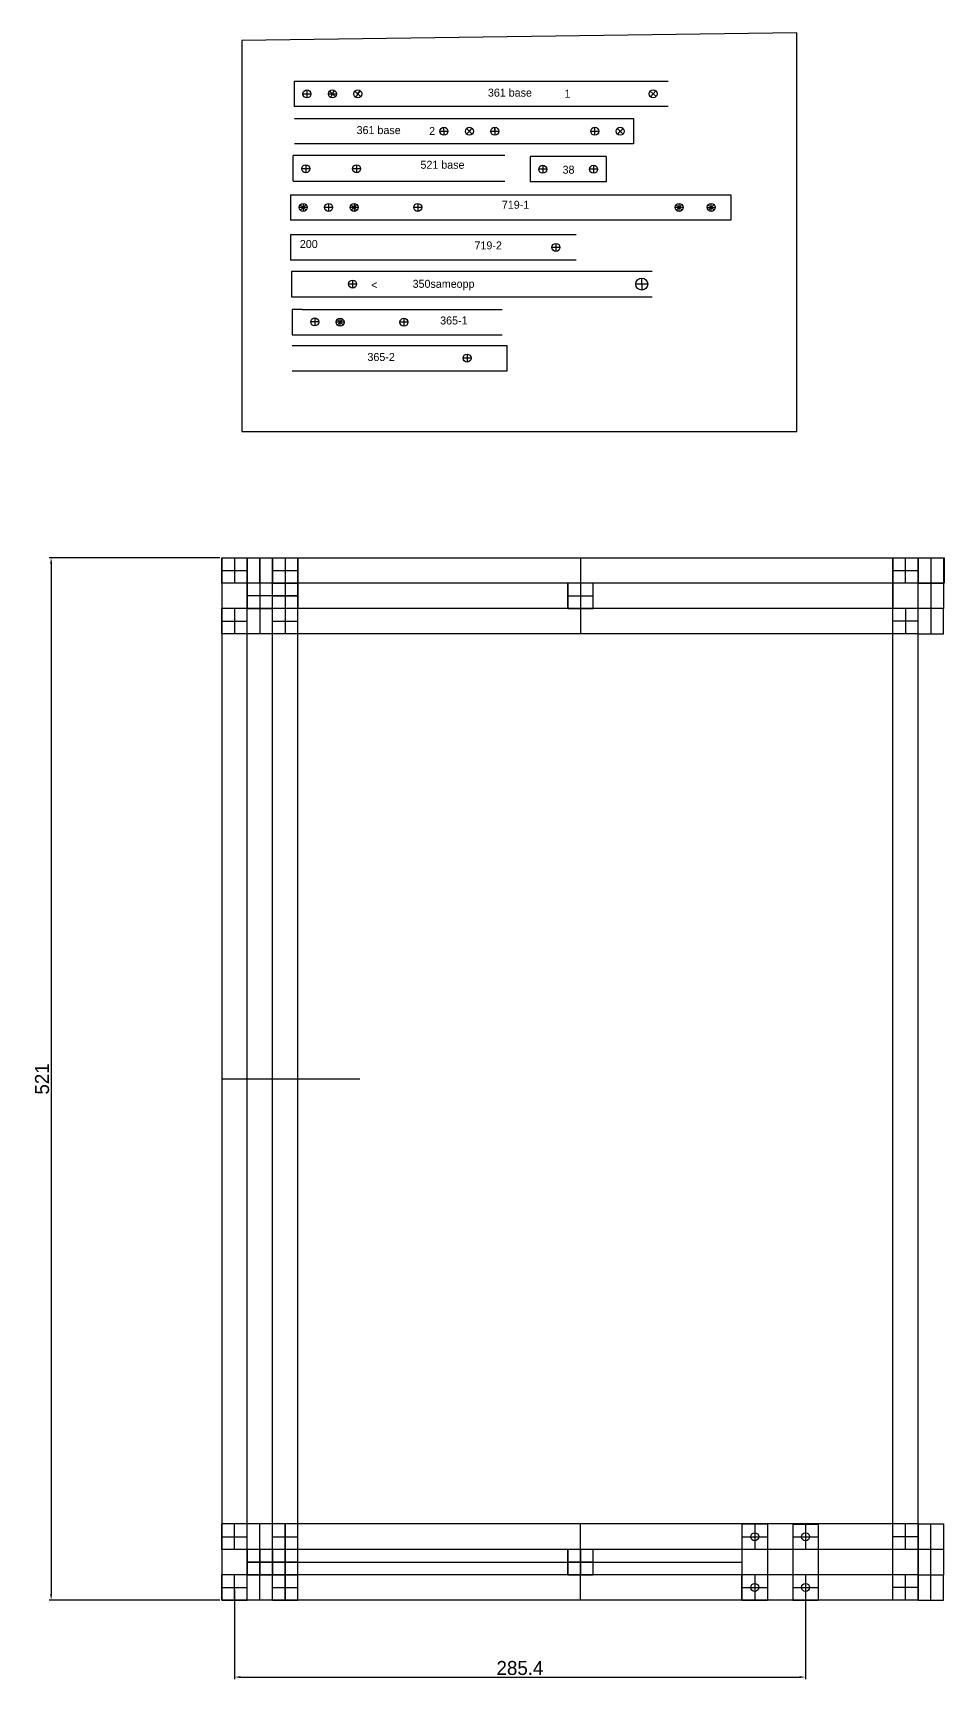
# Model space of a CAD drawing. Header units: millimetres. Extents: x -15418 to 43885, y -27590 to 23052.
# Drawn here: x 28652 to 29108, y -25625 to -24803 of the extents above; entities that cross this region are included whole.
import ezdxf

# ---------------------------------------------------------------- set-up
doc = ezdxf.new("R2010")
doc.units = ezdxf.units.MM
doc.header["$LTSCALE"] = 0.5
doc.layers.get('Defpoints').update_dxf_attribs({"color": 4})
doc.layers.add('Layer1', color=1, linetype='Continuous')
doc.layers.add('Layer2', color=2, linetype='Continuous')
doc.dimstyles.new('ISO-25', dxfattribs={"dimtxt": 7, "dimasz": 3, "dimexe": 1, "dimexo": 1, "dimgap": 1, "dimtad": 1, "dimtoh": 1, "dimdec": 3, "dimdsep": 46, "dimtxsty": 'Standard', "dimcen": 2.5, "dimadec": 0, "dimazin": 0, "dimtfac": 1, "dimtdec": 3, "dimtmove": 0, "dimatfit": 3, "dimfxl": 1, "dimarcsym": 1})

# ---------------------------------------------------------------- blocks, each defined once
blk = doc.blocks.new('*D420')
at = {"layer": 'Defpoints', "color": 0, "transparency": 16777216}
for p in [(28746.79, -25064.85), (28661.53, -25585.85), (28746.79, -25585.85)]:
    blk.add_point(p, dxfattribs=at)
at = {"layer": 'Layer2', "color": 0, "lineweight": -2, "transparency": 16777216}
for p, q in [((28745.79, -25064.85), (28660.53, -25064.85)), ((28661.53, -25067.85), (28661.53, -25582.85)), ((28745.79, -25585.85), (28660.53, -25585.85))]:
    blk.add_line(p, q, dxfattribs=at)
at = {"layer": 'Layer2', "color": 0, "transparency": 16777216}
for points in [[(28661.03, -25067.85), (28662.03, -25067.85), (28661.53, -25064.85)], [(28661.03, -25582.85), (28662.03, -25582.85), (28661.53, -25585.85)]]:
    blk.add_solid(points, dxfattribs=at)
at = {"layer": 'Layer2', "color": 0, "transparency": 16777216, "insert": (28657.03, -25325.35), "char_height": 7, "attachment_point": 5, "rotation": 90}
blk.add_mtext('521', dxfattribs=at)
blk = doc.blocks.new('*D425')
at = {"layer": 'Defpoints', "color": 0, "transparency": 16777216}
for p in [(28753.14, -25579.51), (29038.54, -25579.51), (29038.54, -25624.3)]:
    blk.add_point(p, dxfattribs=at)
at = {"layer": 'Layer2', "color": 0, "lineweight": -2, "transparency": 16777216}
for p, q in [((28753.14, -25580.51), (28753.14, -25625.3)), ((29038.54, -25580.51), (29038.54, -25625.3)), ((28756.14, -25624.3), (29035.54, -25624.3))]:
    blk.add_line(p, q, dxfattribs=at)
at = {"layer": 'Layer2', "color": 0, "transparency": 16777216}
for points in [[(28756.14, -25623.8), (28756.14, -25624.8), (28753.14, -25624.3)], [(29035.54, -25623.8), (29035.54, -25624.8), (29038.54, -25624.3)]]:
    blk.add_solid(points, dxfattribs=at)
at = {"layer": 'Layer2', "color": 0, "transparency": 16777216, "insert": (28895.84, -25619.8), "char_height": 7, "attachment_point": 5}
blk.add_mtext('285.4', dxfattribs=at)

msp = doc.modelspace()

# ---------------------------------------------------------------- linework, layer by layer
at = {"layer": 'Defpoints', "transparency": 33554661}
for p, q in [((28759.4936, -25077.5223), (28759.4936, -25090.2223)), ((28772.1936, -25077.5223), (28759.4936, -25077.5223)), ((28772.1936, -25090.2223), (28772.1936, -25077.5223)), ((28772.1936, -25077.5223), (28784.8936, -25077.5223)), ((28784.8936, -25077.5223), (28784.8936, -25090.2223)), ((28932.4936, -25077.5223), (28919.7936, -25077.5223)), ((28919.7936, -25077.5223), (28919.7936, -25090.2223)), ((28932.4936, -25090.2223), (28932.4936, -25077.5223)), ((29082.1736, -25077.5223), (29082.1736, -25090.2223)), ((29094.8736, -25077.5223), (29107.5736, -25077.5223)), ((29094.8736, -25090.2223), (29094.8736, -25077.5223)), ((29094.8736, -25077.5223), (29107.5736, -25077.5223)), ((29107.5736, -25077.5223), (29107.5736, -25090.2223)), ((28919.7936, -25083.8723), (28932.4936, -25083.8723)), ((28759.4936, -25090.2223), (28772.1936, -25090.2223)), ((28784.8936, -25090.2223), (28772.1936, -25090.2223)), ((28919.7936, -25090.2223), (28932.4936, -25090.2223)), ((29107.5736, -25090.2223), (29094.8736, -25090.2223)), ((29006.7936, -25547.8223), (29006.7936, -25585.8223)), ((29019.4936, -25547.8223), (29006.7936, -25547.8223)), ((29019.4936, -25547.8223), (29019.4936, -25585.8223)), ((29032.1936, -25547.8223), (29032.1936, -25585.8223)), ((29032.1936, -25547.8223), (29044.8936, -25547.8223)), ((29044.8936, -25547.8223), (29044.8936, -25585.8223)), ((28759.4936, -25560.4723), (28759.4936, -25573.1723)), ((28772.1936, -25560.4723), (28759.4936, -25560.4723)), ((28765.8436, -25560.4723), (28765.8436, -25573.1723)), ((28784.8936, -25560.4723), (28772.1936, -25560.4723)), ((28772.1936, -25560.4723), (28772.1936, -25573.1723)), ((28784.8936, -25573.1723), (28784.8936, -25560.4723)), ((28932.4936, -25560.4723), (28919.7936, -25560.4723)), ((28919.7936, -25560.4723), (28919.7936, -25573.1723)), ((28926.1436, -25560.4723), (28926.1436, -25573.1723)), ((28932.4936, -25573.1723), (28932.4936, -25560.4723)), ((29082.1736, -25573.1723), (29082.1736, -25560.4723)), ((29107.5736, -25560.4723), (29094.8736, -25560.4723)), ((29094.8736, -25560.4723), (29094.8736, -25573.1723)), ((29094.8736, -25560.4723), (29094.8736, -25573.1723)), ((29107.5736, -25560.4723), (29107.5736, -25573.1723)), ((28759.4936, -25566.8223), (28772.1936, -25566.8223)), ((28778.5436, -25566.8223), (29006.7936, -25566.8223)), ((28778.5436, -25566.8223), (29006.7936, -25566.8223)), ((28932.4936, -25566.8223), (28919.7936, -25566.8223)), ((28759.4936, -25573.1723), (28772.1936, -25573.1723)), ((28772.1936, -25573.1723), (28784.8936, -25573.1723)), ((28919.7936, -25573.1723), (28932.4936, -25573.1723)), ((29094.8736, -25573.1723), (29107.5736, -25573.1723)), ((29006.7936, -25585.8223), (29019.4936, -25585.8223)), ((29032.1936, -25585.8223), (29044.8936, -25585.8223))]:
    msp.add_line(p, q, dxfattribs=at)
at = {"layer": 'Layer1', "transparency": 33554661}
for p, q in [((29034.2027, -24802.5361), (28756.8407, -24806.3102)), ((29034.2027, -25001.8083), (29034.2027, -24802.5361)), ((28756.8407, -24806.3102), (28756.8407, -25001.8083)), ((28783.0453, -24826.62), (28969.8515, -24826.62)), ((28783.0453, -24826.645), (28783.0453, -24839.32)), ((28787.3953, -24832.9825), (28791.3953, -24832.9825)), ((28789.3953, -24830.9825), (28789.3953, -24834.9825)), ((28789.3953, -24832.9825), (28791.3953, -24832.9825)), ((28789.3953, -24832.9825), (28791.3953, -24832.9825)), ((28800.0953, -24832.9825), (28804.0953, -24832.9825)), ((28802.0953, -24832.9825), (28800.6797, -24831.5697)), ((28800.6797, -24831.5697), (28803.5109, -24834.3953)), ((28803.0591, -24831.2307), (28801.1256, -24834.7418)), ((28802.0953, -24832.9825), (28803.0591, -24831.2307)), ((28814.7953, -24832.9825), (28813.3797, -24831.5697)), ((28813.3797, -24831.5697), (28816.2109, -24834.3953)), ((28815.9904, -24831.3759), (28813.5723, -24834.6112)), ((28814.7953, -24832.9825), (28815.9904, -24831.3759)), ((28962.3953, -24832.97), (28960.9364, -24831.6926)), ((28960.9364, -24831.6926), (28963.9103, -24834.2997)), ((28963.8112, -24831.4946), (28961.0024, -24834.4318)), ((28962.3953, -24832.97), (28963.8112, -24831.4946)), ((28969.8515, -24839.32), (28783.0453, -24839.32)), ((28783.1742, -24845.3302), (28952.4952, -24845.3302)), ((28952.4952, -24845.3302), (28952.4952, -24858.0302)), ((28855.8532, -24851.6927), (28859.8532, -24851.6927)), ((28855.8532, -24851.6927), (28857.8532, -24851.6927)), ((28857.8532, -24851.6927), (28857.8532, -24849.6927)), ((28857.8532, -24851.6927), (28857.8532, -24853.6927)), ((28870.5532, -24851.6802), (28869.1512, -24850.2477)), ((28869.1512, -24850.2477), (28871.9542, -24853.1151)), ((28871.8753, -24850.2076), (28869.2008, -24853.1852)), ((28870.5532, -24851.6819), (28871.8753, -24850.2076)), ((28881.2532, -24851.6927), (28883.2532, -24851.6927)), ((28883.2532, -24851.6927), (28883.2532, -24849.6927)), ((28883.2532, -24849.6927), (28883.2532, -24853.6927)), ((28883.2532, -24851.6927), (28885.2532, -24851.6927)), ((28931.2332, -24851.6927), (28935.2332, -24851.6927)), ((28933.2332, -24853.6927), (28933.2332, -24849.6927)), ((28945.9332, -24851.6802), (28944.5162, -24850.2688)), ((28944.5162, -24850.2688), (28945.9332, -24851.6802)), ((28944.5162, -24850.2688), (28947.3502, -24853.0916)), ((28944.5217, -24853.0972), (28947.3446, -24850.2632)), ((28945.9332, -24851.6802), (28944.5217, -24853.0972)), ((28952.4952, -24858.0302), (28783.1742, -24858.0302)), ((28888.3554, -24863.8675), (28782.4662, -24863.8675)), ((28782.4662, -24876.5675), (28782.4662, -24863.8675)), ((28786.8145, -24870.2175), (28790.7929, -24870.2175)), ((28788.8037, -24868.425), (28788.8037, -24872.425)), ((28812.202, -24870.2175), (28816.1804, -24870.2175)), ((28814.1912, -24868.425), (28814.1912, -24872.425)), ((28900.9327, -24870.6861), (28900.8827, -24870.6861)), ((28938.9327, -24864.3361), (28900.9327, -24864.3361)), ((28900.9327, -24864.3361), (28900.9327, -24877.0361)), ((28909.2327, -24870.6861), (28905.2327, -24870.6861)), ((28907.2327, -24868.6861), (28907.2327, -24872.6861)), ((28934.6077, -24870.6861), (28930.6077, -24870.6861)), ((28932.6327, -24868.6863), (28932.6327, -24872.6859)), ((28938.9327, -24864.3361), (28938.9327, -24877.0361)), ((28782.4662, -24876.5675), (28888.3554, -24876.5675)), ((28938.9327, -24877.0361), (28900.9327, -24877.0361)), ((28781.1566, -24883.3847), (28781.1566, -24896.0847)), ((28781.1566, -24883.3847), (28981.1566, -24883.3847)), ((28788.9917, -24891.0568), (28786.0141, -24888.3824)), ((28788.9516, -24888.3328), (28786.0841, -24891.1358)), ((28787.5066, -24887.7347), (28787.5066, -24891.7347)), ((28787.5191, -24889.7347), (28788.9516, -24888.3328)), ((28800.2066, -24887.7347), (28800.2066, -24891.7347)), ((28814.3917, -24891.0568), (28811.4141, -24888.3824)), ((28814.3516, -24888.3328), (28811.4841, -24891.1358)), ((28812.9066, -24887.7347), (28812.9066, -24891.7347)), ((28812.9191, -24889.7347), (28814.3516, -24888.3328)), ((28844.7566, -24887.7347), (28844.7566, -24891.7347)), ((28976.8217, -24891.0568), (28973.8441, -24888.3824)), ((28976.7816, -24888.3328), (28973.9141, -24891.1358)), ((28975.3366, -24891.7347), (28975.3366, -24887.7347)), ((28975.3491, -24889.7347), (28976.7816, -24888.3328)), ((28981.1566, -24883.3847), (29001.1566, -24883.3847)), ((28992.9017, -24891.0568), (28989.9241, -24888.3824)), ((28992.8616, -24888.3328), (28989.9941, -24891.1358)), ((28991.4166, -24891.7347), (28991.4166, -24887.7347)), ((28991.4291, -24889.7347), (28992.8616, -24888.3328)), ((29001.1566, -24883.3847), (29001.1566, -24896.0847)), ((29001.1566, -24896.0847), (28781.1566, -24896.0847)), ((28789.5066, -24889.7347), (28785.5066, -24889.7347)), ((28787.5174, -24889.7347), (28788.9917, -24891.0568)), ((29001.1566, -24896.0847), (28793.8566, -24896.0847)), ((28802.2066, -24889.7347), (28798.2066, -24889.7347)), ((28814.9066, -24889.7347), (28810.9066, -24889.7347)), ((28812.9174, -24889.7347), (28814.3917, -24891.0568)), ((28846.7566, -24889.7347), (28842.7566, -24889.7347)), ((28977.3366, -24889.7347), (28973.3366, -24889.7347)), ((28975.3474, -24889.7347), (28976.8217, -24891.0568)), ((28989.2566, -24889.7347), (28993.4166, -24889.7347)), ((28991.4274, -24889.7347), (28992.9017, -24891.0568)), ((28923.8693, -24903.3707), (28781.2116, -24903.3707)), ((28781.2116, -24903.3707), (28781.2116, -24916.0707)), ((28915.8116, -24909.7207), (28911.8116, -24909.7207)), ((28913.8116, -24907.7207), (28913.8116, -24911.7207)), ((28923.8693, -24916.0707), (28781.2116, -24916.0707)), ((28781.6834, -24921.7302), (28781.6834, -24934.4302)), ((28961.9408, -24921.7302), (28781.6834, -24921.7302)), ((28814.1834, -24928.0802), (28810.1834, -24928.0802)), ((28812.1834, -24926.0802), (28812.1834, -24930.0802)), ((28959.6834, -24928.0802), (28953.6834, -24928.0802)), ((28956.6834, -24928.0802), (28956.6834, -24925.0802)), ((28956.6834, -24928.0802), (28956.6834, -24931.0802)), ((28781.6834, -24934.4302), (28961.9408, -24934.4302)), ((28786.9124, -24940.7691), (28781.9124, -24940.7691)), ((28781.9124, -24940.7691), (28781.9124, -24953.4691)), ((28786.9124, -24940.7691), (28886.9896, -24940.7691)), ((28793.2624, -24944.9795), (28793.2624, -24948.9795)), ((28807.4367, -24948.4412), (28804.459, -24945.7667)), ((28807.3966, -24945.7171), (28804.5291, -24948.5201)), ((28805.9624, -24949.1191), (28805.9624, -24945.1191)), ((28805.9641, -24947.1191), (28807.3966, -24945.7171)), ((28837.8124, -24945.1191), (28837.8124, -24949.1191)), ((28781.9124, -24953.4691), (28786.9124, -24953.4691)), ((28786.9124, -24953.4691), (28886.9896, -24953.4691)), ((28795.2624, -24946.9795), (28791.2624, -24946.9795)), ((28807.9624, -24947.1191), (28803.9624, -24947.1191)), ((28805.9624, -24947.1191), (28807.4367, -24948.4412)), ((28839.8124, -24947.1191), (28835.8124, -24947.1191)), ((28781.9124, -24958.7304), (28889.4897, -24958.7304)), ((28889.4897, -24971.4304), (28889.4897, -24958.7304)), ((28871.3897, -24965.0804), (28867.3897, -24965.0804)), ((28869.3897, -24963.0804), (28869.3897, -24967.0804)), ((28781.9124, -24971.4304), (28889.4897, -24971.4304)), ((28756.8407, -25001.8083), (29034.2027, -25001.8083)), ((28765.8436, -25077.5223), (28765.8436, -25064.8223)), ((28765.8436, -25064.8223), (28765.8436, -25102.9223)), ((28778.5436, -25064.8473), (28778.5436, -25102.9223)), ((28926.1436, -25064.8223), (28926.1436, -25102.9223)), ((29101.2236, -25064.8223), (29101.2236, -25102.9223)), ((28784.8936, -25083.8723), (28759.4936, -25083.8723)), ((28765.8436, -25585.8723), (28765.8436, -25547.7723)), ((28778.5436, -25547.7723), (28778.5436, -25585.8473)), ((28926.1436, -25585.8723), (28926.1436, -25547.7723)), ((29101.2236, -25585.8723), (29101.2236, -25547.7723)), ((28784.8936, -25566.8223), (28759.4936, -25566.8223))]:
    msp.add_line(p, q, dxfattribs=at)
for centre, radius in [((28789.3953, -24832.9825), 2), ((28802.0953, -24832.9825), 2), ((28814.7953, -24832.9825), 2), ((28962.3953, -24832.97), 2), ((28857.8532, -24851.6927), 2), ((28870.5532, -24851.6927), 2), ((28883.2532, -24851.6927), 2), ((28933.2332, -24851.6927), 2), ((28945.9332, -24851.6802), 2), ((28788.8037, -24870.425), 2), ((28814.1912, -24870.425), 2), ((28907.2327, -24870.6861), 2), ((28932.6077, -24870.6861), 2), ((28787.5066, -24889.7347), 2), ((28787.5066, -24889.7347), 2), ((28800.2066, -24889.7347), 2), ((28812.9066, -24889.7347), 2), ((28812.9066, -24889.7347), 2), ((28844.7566, -24889.7347), 2), ((28975.3366, -24889.7347), 2), ((28975.3366, -24889.7347), 2), ((28991.4166, -24889.7347), 2), ((28991.4166, -24889.7347), 2), ((28913.8116, -24909.7207), 2), ((28812.1834, -24928.0802), 2), ((28956.6834, -24928.0802), 3), ((28793.2624, -24946.9795), 2), ((28805.9516, -24947.1191), 2), ((28805.9624, -24947.1191), 2), ((28837.8124, -24947.1191), 2), ((28869.3897, -24965.0804), 2)]:
    msp.add_circle(centre, radius, dxfattribs=at)
at = {"layer": 'Layer2', "transparency": 33554661}
for p, q in [((28746.7936, -25064.8473), (28746.7936, -25064.8223)), ((28746.7936, -25064.8223), (29107.5736, -25064.8223)), ((28746.7936, -25077.5223), (28746.7936, -25064.8223)), ((28746.7936, -25064.8223), (29107.7856, -25064.8223)), ((28746.7936, -25064.8473), (28746.7936, -25585.8473)), ((28746.7936, -25064.8473), (28759.4936, -25064.8473)), ((28746.7936, -25077.5223), (28746.7936, -25064.8473)), ((28746.7936, -25064.8473), (28746.7936, -25077.5223)), ((28753.1436, -25064.8473), (28753.1436, -25077.5223)), ((28759.4936, -25585.8473), (28759.4936, -25064.8473)), ((28759.4936, -25064.8473), (28759.4936, -25077.5223)), ((28772.1936, -25585.8473), (28772.1936, -25064.8473)), ((28772.1936, -25064.8473), (28772.1936, -25077.5223)), ((28778.5436, -25064.8473), (28778.5436, -25077.5223)), ((28784.8936, -25585.8473), (28784.8936, -25064.8473)), ((28784.8936, -25585.8473), (28784.8936, -25064.8473)), ((28784.8936, -25064.8473), (28784.8936, -25077.5223)), ((29082.1736, -25585.8473), (29082.1736, -25064.8473)), ((29082.1736, -25064.8473), (29094.8736, -25064.8473)), ((29082.1736, -25585.8473), (29082.1736, -25064.8473)), ((29082.1736, -25064.8473), (29082.1736, -25077.5223)), ((29082.1736, -25064.8473), (29082.1736, -25077.5223)), ((29088.5236, -25077.5223), (29088.5236, -25064.8473)), ((29094.8736, -25064.8473), (29094.8736, -25064.8223)), ((29094.8736, -25102.9223), (29094.8736, -25064.8473)), ((29094.8736, -25585.8473), (29094.8736, -25064.8473)), ((29094.8736, -25064.8473), (29094.8736, -25077.5223)), ((29107.5736, -25064.8223), (29107.5736, -25077.5223)), ((29107.5736, -25064.8223), (29107.7856, -25064.8223)), ((29107.7856, -25064.8223), (29107.7856, -25077.5223)), ((28746.7936, -25071.1848), (28759.4936, -25071.1848)), ((29094.8736, -25077.5223), (28746.7936, -25077.5223)), ((29107.5736, -25077.5223), (28746.7936, -25077.5223)), ((29107.7856, -25077.5223), (28746.7936, -25077.5223)), ((28772.1936, -25071.1848), (28784.8936, -25071.1848)), ((28778.5436, -25077.5223), (28778.5436, -25090.2223)), ((28919.7936, -25090.2223), (28919.7936, -25077.5223)), ((29082.1736, -25071.1848), (29094.8736, -25071.1848)), ((28772.1936, -25083.8723), (28784.8936, -25083.8723)), ((29094.8736, -25090.2223), (28746.7936, -25090.2223)), ((28746.7936, -25102.9223), (28746.7936, -25090.2223)), ((28753.1436, -25090.2223), (28753.1436, -25102.9223)), ((28778.5436, -25090.2223), (28778.5436, -25102.9223)), ((29088.5236, -25090.2223), (29088.5236, -25102.9223)), ((29107.5736, -25102.9223), (29107.5736, -25090.2223)), ((28746.7936, -25096.5723), (28759.4936, -25096.5723)), ((28772.1936, -25096.5723), (28784.8936, -25096.5723)), ((29094.8736, -25096.5723), (29082.1736, -25096.5723)), ((29094.8736, -25102.9223), (28746.7936, -25102.9223)), ((29094.8736, -25102.9223), (29107.5736, -25102.9223)), ((28746.7936, -25325.3473), (28815.8229, -25325.3473)), ((29094.8736, -25547.7723), (28746.7936, -25547.7723)), ((28746.7936, -25560.4723), (28746.7936, -25547.7723)), ((28759.4936, -25547.7723), (28746.7936, -25547.7723)), ((28746.7936, -25554.1223), (28759.4936, -25554.1223)), ((28753.1436, -25560.4723), (28753.1436, -25547.7723)), ((28772.1936, -25554.1223), (28784.8936, -25554.1223)), ((28778.5436, -25560.4723), (28778.5436, -25547.7723)), ((29006.7936, -25547.8223), (29006.7936, -25547.7723)), ((29006.7936, -25547.7723), (29006.7936, -25585.8723)), ((29006.7936, -25547.7723), (29006.7936, -25560.4723)), ((29006.7936, -25554.1223), (29019.4936, -25554.1223)), ((29013.1436, -25547.8223), (29013.1436, -25560.4723)), ((29032.1936, -25554.1223), (29044.8936, -25554.1223)), ((29038.5436, -25547.8223), (29038.5436, -25560.4723)), ((29094.8736, -25554.1223), (29082.1736, -25554.1223)), ((29088.5236, -25560.4723), (29088.5236, -25547.7723)), ((29094.8736, -25547.7723), (29094.8736, -25585.8723)), ((29094.8736, -25547.7723), (29107.5736, -25547.7723)), ((29107.5736, -25547.7723), (29107.5736, -25560.4723)), ((29094.8736, -25560.4723), (28746.7936, -25560.4723)), ((28759.4936, -25560.4723), (28746.7936, -25560.4723)), ((28778.5436, -25573.1723), (28778.5436, -25560.4723)), ((28919.7936, -25573.1723), (28919.7936, -25560.4723)), ((28772.1936, -25566.8223), (28784.8936, -25566.8223)), ((29094.8736, -25573.1723), (28746.7936, -25573.1723)), ((28746.7936, -25585.8473), (28746.7936, -25573.1723)), ((28759.4936, -25573.1723), (28746.7936, -25573.1723)), ((28746.7936, -25579.5098), (28759.4936, -25579.5098)), ((28753.1436, -25585.8473), (28753.1436, -25573.1723)), ((28772.1936, -25579.5098), (28784.8936, -25579.5098)), ((28778.5436, -25585.8473), (28778.5436, -25573.1723)), ((29006.7936, -25585.8723), (29006.7936, -25573.1723)), ((29006.7936, -25579.5223), (29019.4936, -25579.5223)), ((29013.1436, -25573.1723), (29013.1436, -25585.8723)), ((29032.1936, -25579.5223), (29044.8936, -25579.5223)), ((29038.5436, -25573.1723), (29038.5436, -25585.8723)), ((29094.8736, -25579.5098), (29082.1736, -25579.5098)), ((29088.5236, -25585.8473), (29088.5236, -25573.1723)), ((29094.8736, -25585.8473), (29094.8736, -25573.1723)), ((29107.5736, -25585.8723), (29107.5736, -25573.1723)), ((28746.7936, -25585.8473), (28759.4936, -25585.8473)), ((28746.7936, -25585.8473), (28746.7936, -25585.8723)), ((28759.4936, -25585.8473), (28746.7936, -25585.8473)), ((29094.8736, -25585.8723), (28746.7936, -25585.8723)), ((28772.1936, -25585.8473), (28784.8936, -25585.8473)), ((29094.8736, -25585.8473), (29082.1736, -25585.8473)), ((29094.8736, -25585.8473), (29082.1736, -25585.8473)), ((29094.8736, -25585.8473), (29094.8736, -25585.8723)), ((29094.8736, -25585.8723), (29107.5736, -25585.8723))]:
    msp.add_line(p, q, dxfattribs=at)
for centre in [(29013.1436, -25554.1473), (29038.5436, -25554.1473), (29013.1436, -25579.5223), (29038.5436, -25579.5223)]:
    msp.add_circle(centre, 2, dxfattribs=at)

# ---------------------------------------------------------------- texts
at = {"layer": 'Layer1', "transparency": 33554661, "char_height": 4, "attachment_point": 1}
for s, width, insert in [('361 base', 39.541008, (28879.8131, -24830.3869)), ('1', 18.225444, (28918.0831, -24830.9345)), ('361 base', 39.541008, (28814.1976, -24849.0971)), ('2', 6.240499, (28850.4418, -24849.544)), ('521 base', 41.293333, (28846.1098, -24866.425)), ('38', 13.672348, (28917.1436, -24868.9167)), ('719-1', 26.831105, (28886.803, -24886.4166)), ('200', 19.990454, (28785.8325, -24906.0306)), ('719-2', 20.348456, (28873.1174, -24906.7398)), ('<', 13.408184, (28821.4771, -24926.5132)), ('350sameopp', 33.987596, (28842.1949, -24925.9283)), ('365-1', 31.02556, (28855.9641, -24944.2614)), ('365-2', 24.160923, (28819.6262, -24962.5157))]:
    msp.add_mtext_dynamic_manual_height_columns(s, width=width, gutter_width=20, heights=[0], dxfattribs=dict(at, insert=insert))

# ---------------------------------------------------------------- dimensions: what is measured, and where the dimension line sits
at = {"layer": 'Layer2', "transparency": 33554661}
dim = msp.add_linear_dim(base=(28661.533, -25585.8473), p1=(28746.7936, -25064.8473), p2=(28746.7936, -25585.8473), angle=90, dimstyle='ISO-25', dxfattribs=at)
dim.commit()
dim.dimension.update_dxf_attribs({"geometry": '*D420', "text_midpoint": (28657.033, -25325.3473)})
dim = msp.add_linear_dim(base=(29038.5436, -25624.2978), p1=(28753.1436, -25579.5098), p2=(29038.5436, -25579.5098), dimstyle='ISO-25', dxfattribs=at)
dim.commit()
dim.dimension.update_dxf_attribs({"geometry": '*D425', "text_midpoint": (28895.8436, -25619.7978)})

doc.saveas('drawing.dxf')
